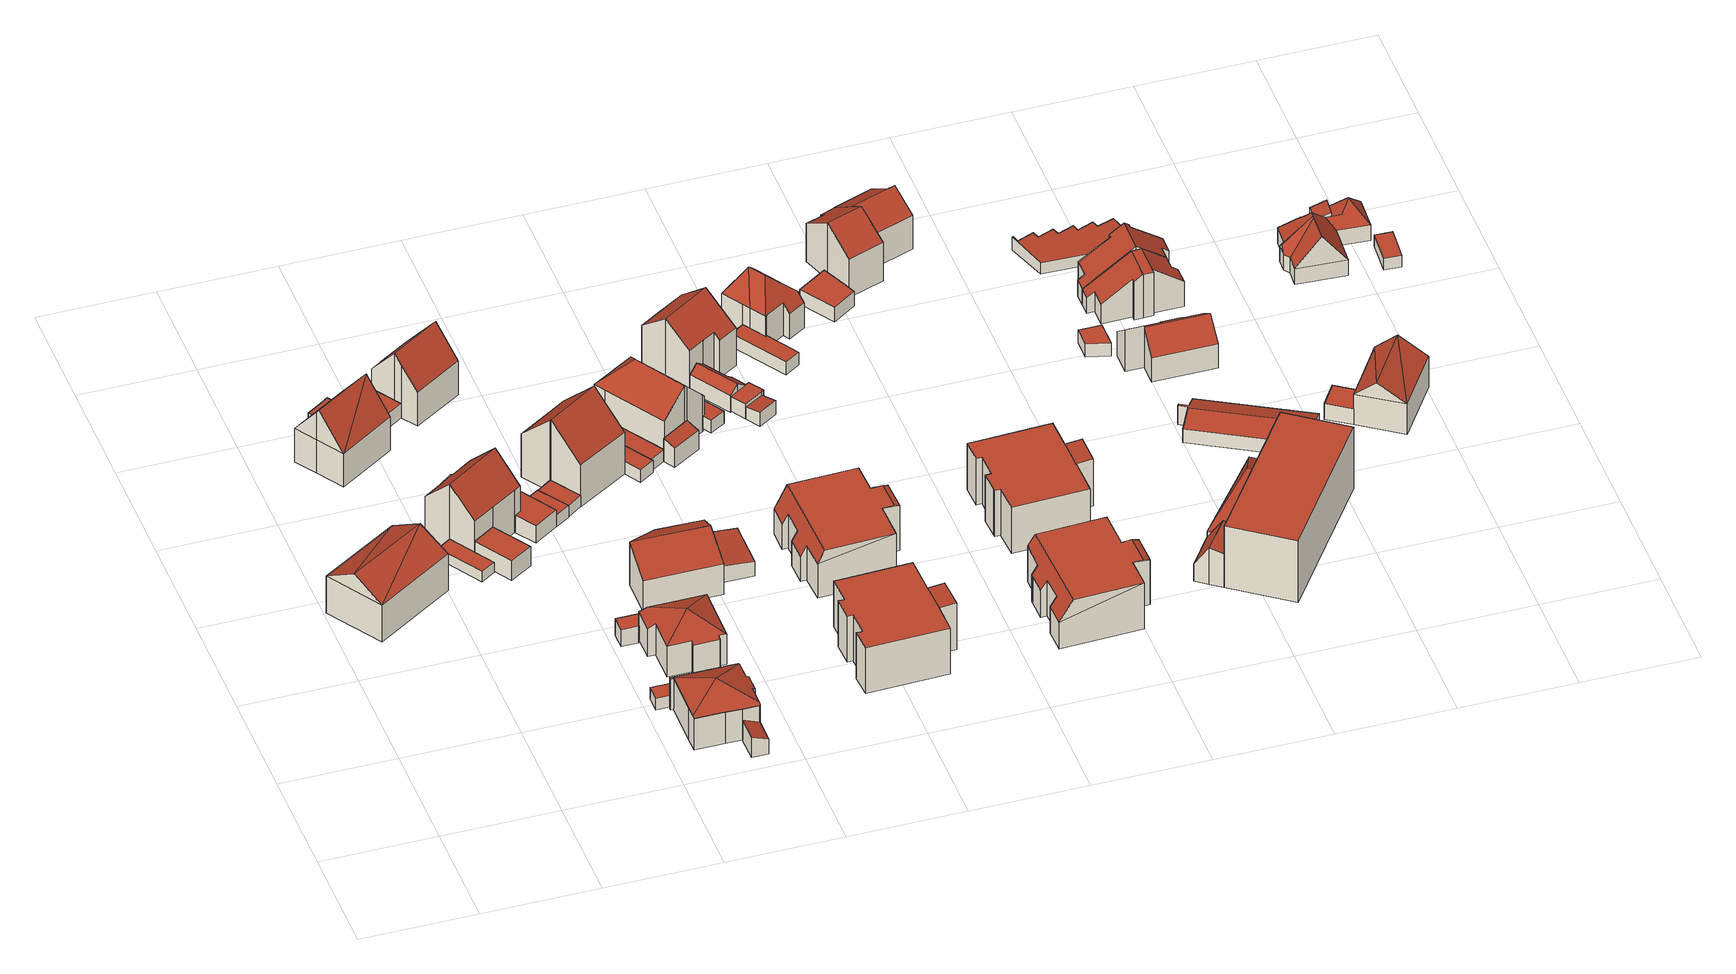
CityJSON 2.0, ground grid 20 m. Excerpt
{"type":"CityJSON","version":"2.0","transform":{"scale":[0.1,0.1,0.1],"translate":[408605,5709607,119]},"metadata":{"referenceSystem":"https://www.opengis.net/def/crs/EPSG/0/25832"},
"CityObjects":{
"building1":{"type":"Building","attributes":{"Gemeindeschluessel":"05978036","Geometrietyp2DReferenz":"3000","function":"31001_1000","roofType":"3100","measuredHeight":10.7},"geometry":[{"type":"MultiSurface","lod":"2","boundaries":[[[0,1,2,3]],[[1,4,5,2]],[[4,6,7,5]],[[6,0,3,7]],[[4,1,8]],[[0,6,9]],[[9,1,0]],[[1,9,8]],[[6,8,9]],[[8,6,4]],[[3,2,5,7]]],"semantics":{"surfaces":[{"type":"WallSurface"},{"type":"RoofSurface"},{"type":"GroundSurface"}],"values":[0,0,0,0,0,0,1,1,1,1,2]}}]},
"building2":{"type":"Building","attributes":{"Gemeindeschluessel":"05978036","Geometrietyp2DReferenz":"3000","function":"31001_2460","roofType":"1000","measuredHeight":2.17},"geometry":[{"type":"MultiSurface","lod":"2","boundaries":[[[10,11,12,13]],[[11,14,15,12]],[[14,16,17,15]],[[16,10,13,17]],[[16,14,11,10]],[[13,12,15,17]]],"semantics":{"surfaces":[{"type":"WallSurface"},{"type":"RoofSurface"},{"type":"GroundSurface"}],"values":[0,0,0,0,1,2]}}]},
"building3":{"type":"Building","attributes":{"Gemeindeschluessel":"05978036","Geometrietyp2DReferenz":"3000","function":"31001_1000"},"children":["building3-1","building3-2"]},
"building3-1":{"type":"BuildingPart","attributes":{"roofType":"1000","measuredHeight":3.91},"parents":["building3"],"geometry":[{"type":"MultiSurface","lod":"2","boundaries":[[[18,19,20,21]],[[19,22,23,20]],[[22,24,25,23]],[[24,26,27,25]],[[28,18,21,29]],[[28,26,24,22,19,18]],[[21,20,23,25,27,29]],[[29,27,26,28]]],"semantics":{"surfaces":[{"type":"WallSurface"},{"type":"RoofSurface"},{"type":"GroundSurface"},{"type":"ClosureSurface"}],"values":[0,0,0,0,0,1,2,3]}}]},
"building3-2":{"type":"BuildingPart","attributes":{"roofType":"3100","measuredHeight":12.76},"parents":["building3"],"geometry":[{"type":"MultiSurface","lod":"2","boundaries":[[[30,31,32,33]],[[31,34,35,32]],[[34,36,37,35]],[[36,38,28,29,37]],[[39,40,41,27,26]],[[40,30,33,41]],[[42,30,43]],[[43,30,40]],[[42,43,39]],[[39,38,36,34,44,42]],[[30,42,44,31]],[[31,44,34]],[[39,43,40]],[[33,32,35,37,29,27,41]],[[26,28,38,39]],[[26,27,29,28]]],"semantics":{"surfaces":[{"type":"WallSurface"},{"type":"RoofSurface"},{"type":"GroundSurface"},{"type":"ClosureSurface"}],"values":[0,0,0,0,0,0,1,1,1,1,0,0,0,2,0,3]}}]},
"building4":{"type":"Building","attributes":{"Gemeindeschluessel":"05978036","Geometrietyp2DReferenz":"3000","function":"31001_2460","roofType":"1000","measuredHeight":3.85},"geometry":[{"type":"MultiSurface","lod":"2","boundaries":[[[45,46,47,48]],[[46,49,50,47]],[[49,51,52,50]],[[51,45,48,52]],[[51,49,46,45]],[[48,47,50,52]]],"semantics":{"surfaces":[{"type":"WallSurface"},{"type":"RoofSurface"},{"type":"GroundSurface"}],"values":[0,0,0,0,1,2]}}]},
"building5":{"type":"Building","attributes":{"Gemeindeschluessel":"05978036","Geometrietyp2DReferenz":"3000","function":"31001_1000","roofType":"3100","measuredHeight":13.54},"geometry":[{"type":"MultiSurface","lod":"2","boundaries":[[[53,54,55,56]],[[54,57,58,55]],[[57,59,60,58]],[[59,61,62,60]],[[61,63,64,62]],[[63,65,66,64]],[[65,67,68,66]],[[67,69,70,68]],[[69,71,72,70]],[[71,73,74,72]],[[73,75,76,74]],[[75,53,56,76]],[[71,69,67,65,63,61,59,57]],[[57,54,53,75,73,71]],[[56,55,58,60,62,64,66,68,70,72,74,76]]],"semantics":{"surfaces":[{"type":"WallSurface"},{"type":"RoofSurface"},{"type":"GroundSurface"}],"values":[0,0,0,0,0,0,0,0,0,0,0,0,1,1,2]}}]},
"building6":{"type":"Building","attributes":{"Gemeindeschluessel":"05978036","Geometrietyp2DReferenz":"3000","function":"31001_2460","roofType":"1000","measuredHeight":2.23},"geometry":[{"type":"MultiSurface","lod":"2","boundaries":[[[77,78,79,80]],[[78,81,82,79]],[[81,83,84,82]],[[83,77,80,84]],[[83,81,78,77]],[[80,79,82,84]]],"semantics":{"surfaces":[{"type":"WallSurface"},{"type":"RoofSurface"},{"type":"GroundSurface"}],"values":[0,0,0,0,1,2]}}]},
"building7":{"type":"Building","attributes":{"Gemeindeschluessel":"05978036","Geometrietyp2DReferenz":"3000","function":"31001_1000","roofType":"5000","measuredHeight":8.86},"geometry":[{"type":"MultiSurface","lod":"2","boundaries":[[[85,86,87,88]],[[86,89,90,87]],[[89,91,92,90]],[[91,93,94,92]],[[93,95,96,94]],[[95,97,98,96]],[[97,99,100,98]],[[99,101,102,100]],[[101,103,104,102]],[[103,105,106,104]],[[105,107,108,106]],[[107,109,110,108]],[[109,111,112,110]],[[111,113,114,112]],[[113,85,88,114]],[[115,99,97,116,117,118,119]],[[120,121,105,103,122,115,119]],[[123,120,119,124,125,126,127,128]],[[97,95,116]],[[129,124,119,118]],[[89,129,118,91]],[[86,125,124,129,89]],[[109,123,128,111]],[[111,128,127,113]],[[113,127,126,85]],[[85,126,125,86]],[[107,121,120,123,109]],[[105,121,107]],[[91,118,117,93]],[[93,117,116,95]],[[99,115,122,101]],[[101,122,103]],[[88,87,90,92,94,96,98,100,102,104,106,108,110,112,114]]],"semantics":{"surfaces":[{"type":"WallSurface"},{"type":"RoofSurface"},{"type":"GroundSurface"}],"values":[0,0,0,0,0,0,0,0,0,0,0,0,0,0,0,1,1,1,1,1,0,0,0,0,0,0,0,0,0,0,0,0,2]}}]},
"building8":{"type":"Building","attributes":{"Gemeindeschluessel":"05978036","Geometrietyp2DReferenz":"3000","function":"31001_2460","roofType":"1000","measuredHeight":2.92},"geometry":[{"type":"MultiSurface","lod":"2","boundaries":[[[130,131,132,133]],[[131,134,135,132]],[[134,136,137,135]],[[136,130,133,137]],[[136,134,131,130]],[[133,132,135,137]]],"semantics":{"surfaces":[{"type":"WallSurface"},{"type":"RoofSurface"},{"type":"GroundSurface"}],"values":[0,0,0,0,1,2]}}]},
"building9":{"type":"Building","attributes":{"Gemeindeschluessel":"05978036","Geometrietyp2DReferenz":"3000","function":"31001_1310","roofType":"2100","measuredHeight":4.07},"geometry":[{"type":"MultiSurface","lod":"2","boundaries":[[[138,139,140,141]],[[139,142,143,140]],[[142,144,112,143]],[[144,138,141,112]],[[144,142,139,138]],[[141,140,143,112]]],"semantics":{"surfaces":[{"type":"WallSurface"},{"type":"RoofSurface"},{"type":"GroundSurface"}],"values":[0,0,0,0,1,2]}}]},
"building10":{"type":"Building","attributes":{"Gemeindeschluessel":"05978036","Geometrietyp2DReferenz":"3000","function":"31001_2460","roofType":"1000","measuredHeight":3.41},"geometry":[{"type":"MultiSurface","lod":"2","boundaries":[[[145,146,147,148]],[[146,149,150,147]],[[149,151,152,150]],[[151,153,154,152]],[[153,155,156,154]],[[155,145,148,156]],[[155,153,151,149,146,145]],[[148,147,150,152,154,156]]],"semantics":{"surfaces":[{"type":"WallSurface"},{"type":"RoofSurface"},{"type":"GroundSurface"}],"values":[0,0,0,0,0,0,1,2]}}]},
"building11":{"type":"Building","attributes":{"Gemeindeschluessel":"05978036","Geometrietyp2DReferenz":"3000","function":"31001_2000","roofType":"1000","measuredHeight":3.51},"geometry":[{"type":"MultiSurface","lod":"2","boundaries":[[[157,158,159,70]],[[158,160,161,159]],[[160,162,163,161]],[[162,164,165,163]],[[164,166,76,165]],[[166,167,74,76]],[[167,157,70,74]],[[167,166,164,162,160,158,157]],[[70,159,161,163,165,76,74]]],"semantics":{"surfaces":[{"type":"WallSurface"},{"type":"RoofSurface"},{"type":"GroundSurface"}],"values":[0,0,0,0,0,0,0,1,2]}}]},
"building12":{"type":"Building","attributes":{"Gemeindeschluessel":"05978036","Geometrietyp2DReferenz":"3000","function":"31001_1000","roofType":"3500","measuredHeight":8.64},"geometry":[{"type":"MultiSurface","lod":"2","boundaries":[[[168,169,170,171]],[[169,172,173,170]],[[172,174,175,173]],[[174,176,177,175]],[[176,178,179,177]],[[178,180,181,179]],[[180,182,183,181]],[[182,184,185,183]],[[184,186,187,185]],[[186,188,189,187]],[[188,190,191,189]],[[190,168,171,191]],[[168,190,192]],[[178,176,174,172,169,168,192]],[[186,184,182,180,178,192]],[[190,188,186,192]],[[171,170,173,175,177,179,181,183,185,187,189,191]]],"semantics":{"surfaces":[{"type":"WallSurface"},{"type":"RoofSurface"},{"type":"GroundSurface"}],"values":[0,0,0,0,0,0,0,0,0,0,0,0,1,1,1,1,2]}}]},
"building13":{"type":"Building","attributes":{"Gemeindeschluessel":"05978036","Geometrietyp2DReferenz":"3000","function":"31001_1000","roofType":"3100","measuredHeight":12.29},"geometry":[{"type":"MultiSurface","lod":"2","boundaries":[[[193,194,195,135]],[[194,196,132,195]],[[196,197,198,132]],[[197,199,200,198]],[[199,201,202,200]],[[201,203,204,202]],[[203,205,206,204]],[[205,207,208,206]],[[207,193,135,208]],[[203,201,199,197,196,194]],[[194,193,207,205,203]],[[135,195,132,198,200,202,204,206,208]]],"semantics":{"surfaces":[{"type":"WallSurface"},{"type":"RoofSurface"},{"type":"GroundSurface"}],"values":[0,0,0,0,0,0,0,0,0,1,1,2]}}]},
"building14":{"type":"Building","attributes":{"Gemeindeschluessel":"05978036","Geometrietyp2DReferenz":"3000","function":"31001_2460","roofType":"1000","measuredHeight":2.38},"geometry":[{"type":"MultiSurface","lod":"2","boundaries":[[[209,210,211,161]],[[210,212,213,211]],[[212,214,163,213]],[[214,209,161,163]],[[214,212,210,209]],[[161,211,213,163]]],"semantics":{"surfaces":[{"type":"WallSurface"},{"type":"RoofSurface"},{"type":"GroundSurface"}],"values":[0,0,0,0,1,2]}}]},
"building15":{"type":"Building","attributes":{"Gemeindeschluessel":"05978036","Geometrietyp2DReferenz":"3000","function":"31001_2460","roofType":"1000","measuredHeight":2.18},"geometry":[{"type":"MultiSurface","lod":"2","boundaries":[[[215,216,217,218]],[[216,219,220,217]],[[219,221,222,220]],[[221,215,218,222]],[[221,219,216,215]],[[218,217,220,222]]],"semantics":{"surfaces":[{"type":"WallSurface"},{"type":"RoofSurface"},{"type":"GroundSurface"}],"values":[0,0,0,0,1,2]}}]},
"building16":{"type":"Building","attributes":{"Gemeindeschluessel":"05978036","Geometrietyp2DReferenz":"3000","function":"31001_1000"},"children":["building16-1","building16-2"]},
"building16-1":{"type":"BuildingPart","attributes":{"roofType":"2100","measuredHeight":8.75},"parents":["building16"],"geometry":[{"type":"MultiSurface","lod":"2","boundaries":[[[223,224,225,226]],[[227,228,229,230]],[[228,231,232,229]],[[231,223,226,232]],[[231,228,227,224,223]],[[226,225,230,229,232]],[[227,230,225,224]]],"semantics":{"surfaces":[{"type":"WallSurface"},{"type":"RoofSurface"},{"type":"GroundSurface"},{"type":"ClosureSurface"}],"values":[0,0,0,0,1,2,3]}}]},
"building16-2":{"type":"BuildingPart","attributes":{"roofType":"2100","measuredHeight":8.76},"parents":["building16"],"geometry":[{"type":"MultiSurface","lod":"2","boundaries":[[[233,234,235,236]],[[234,227,230,235]],[[224,233,236,225]],[[224,227,234,233]],[[236,235,230,225]],[[224,225,230,227]]],"semantics":{"surfaces":[{"type":"WallSurface"},{"type":"RoofSurface"},{"type":"GroundSurface"},{"type":"ClosureSurface"}],"values":[0,0,0,1,2,3]}}]},
"building17":{"type":"Building","attributes":{"Gemeindeschluessel":"05978036","Geometrietyp2DReferenz":"3000","function":"31001_1000","roofType":"3100","measuredHeight":14.44},"geometry":[{"type":"MultiSurface","lod":"2","boundaries":[[[237,238,239,240]],[[238,241,242,239]],[[241,243,244,242]],[[243,245,246,244]],[[245,247,248,246]],[[247,249,250,248]],[[249,251,252,250]],[[251,237,240,252]],[[247,245,243,241,238]],[[238,237,251,249,247]],[[240,239,242,244,246,248,250,252]]],"semantics":{"surfaces":[{"type":"WallSurface"},{"type":"RoofSurface"},{"type":"GroundSurface"}],"values":[0,0,0,0,0,0,0,0,1,1,2]}}]},
"building18":{"type":"Building","attributes":{"Gemeindeschluessel":"05978036","Geometrietyp2DReferenz":"3000","function":"51009_1611","roofType":"2100","measuredHeight":3.27},"geometry":[{"type":"MultiSurface","lod":"2","boundaries":[[[253,254,255,256]],[[254,257,258,255]],[[257,259,260,258]],[[259,261,262,260]],[[261,253,256,262]],[[261,259,257,254,253]],[[256,255,258,260,262]]],"semantics":{"surfaces":[{"type":"WallSurface"},{"type":"RoofSurface"},{"type":"GroundSurface"}],"values":[0,0,0,0,0,1,2]}}]},
"building19":{"type":"Building","attributes":{"Gemeindeschluessel":"05978036","Geometrietyp2DReferenz":"3000","function":"31001_2460","roofType":"1000","measuredHeight":2.44},"geometry":[{"type":"MultiSurface","lod":"2","boundaries":[[[263,264,265,250]],[[264,266,267,265]],[[266,268,269,267]],[[268,270,271,269]],[[270,272,252,271]],[[272,263,250,252]],[[272,270,268,266,264,263]],[[250,265,267,269,271,252]]],"semantics":{"surfaces":[{"type":"WallSurface"},{"type":"RoofSurface"},{"type":"GroundSurface"}],"values":[0,0,0,0,0,0,1,2]}}]},
"building20":{"type":"Building","attributes":{"Gemeindeschluessel":"05978036","Geometrietyp2DReferenz":"3000","function":"31001_2460","roofType":"1000","measuredHeight":2.33},"geometry":[{"type":"MultiSurface","lod":"2","boundaries":[[[273,274,265,267]],[[274,275,276,265]],[[275,277,278,276]],[[277,279,280,278]],[[279,281,282,280]],[[281,273,267,282]],[[281,279,277,275,274,273]],[[267,265,276,278,280,282]]],"semantics":{"surfaces":[{"type":"WallSurface"},{"type":"RoofSurface"},{"type":"GroundSurface"}],"values":[0,0,0,0,0,0,1,2]}}]},
"building21":{"type":"Building","attributes":{"Gemeindeschluessel":"05978036","Geometrietyp2DReferenz":"3000","function":"31001_1000"},"children":["building21-1","building21-2"]},
"building21-1":{"type":"BuildingPart","attributes":{"roofType":"1000","measuredHeight":9.21},"parents":["building21"],"geometry":[{"type":"MultiSurface","lod":"2","boundaries":[[[283,284,285,286]],[[284,287,288,285]],[[287,289,290,288]],[[289,291,292,290]],[[291,293,294,292]],[[293,295,296,294]],[[295,297,298,296]],[[297,299,300,298]],[[299,301,302,300]],[[301,303,304,302]],[[303,305,306,304]],[[303,301,299,297,295,293,291,289,287,284,283,305]],[[286,285,288,290,292,294,296,298,300,302,304,306]],[[283,286,306,305]]],"semantics":{"surfaces":[{"type":"WallSurface"},{"type":"RoofSurface"},{"type":"GroundSurface"},{"type":"ClosureSurface"}],"values":[0,0,0,0,0,0,0,0,0,0,0,1,2,3]}}]},
"building21-2":{"type":"BuildingPart","attributes":{"roofType":"2100","measuredHeight":9.33},"parents":["building21"],"geometry":[{"type":"MultiSurface","lod":"2","boundaries":[[[305,307,308,306]],[[307,309,310,308]],[[309,311,312,310]],[[311,283,286,312]],[[283,311,309,307,305]],[[308,310,312,286,306]],[[306,286,283,305]]],"semantics":{"surfaces":[{"type":"WallSurface"},{"type":"RoofSurface"},{"type":"GroundSurface"},{"type":"ClosureSurface"}],"values":[0,0,0,0,1,2,3]}}]},
"building22":{"type":"Building","attributes":{"Gemeindeschluessel":"05978036","Geometrietyp2DReferenz":"3000","function":"31001_1000"},"children":["building22-1","building22-2"]},
"building22-1":{"type":"BuildingPart","attributes":{"roofType":"2100","measuredHeight":4.59},"parents":["building22"],"geometry":[{"type":"MultiSurface","lod":"2","boundaries":[[[313,314,315,316]],[[314,317,318,315]],[[317,319,282,318]],[[319,320,280,282]],[[319,317,314,313,321,320]],[[280,322,316,315,318,282]],[[316,322,321,313]],[[322,280,320,321]]],"semantics":{"surfaces":[{"type":"WallSurface"},{"type":"RoofSurface"},{"type":"GroundSurface"},{"type":"ClosureSurface"}],"values":[0,0,0,0,1,2,3,3]}}]},
"building22-2":{"type":"BuildingPart","attributes":{"roofType":"5000","measuredHeight":11.89},"parents":["building22"],"geometry":[{"type":"MultiSurface","lod":"2","boundaries":[[[323,324,325,326]],[[324,327,313,316,325]],[[328,329,278,280,320]],[[329,330,331,278]],[[330,332,333,331]],[[332,334,335,333]],[[334,336,337,335]],[[336,323,326,337]],[[332,330,338]],[[330,329,328,339,338]],[[339,327,324,323,336,334,332,338]],[[326,325,316,322,280,278,331,333,335,337]],[[321,313,327,339]],[[322,316,313,321]],[[328,320,321,339]],[[322,321,320,280]]],"semantics":{"surfaces":[{"type":"WallSurface"},{"type":"RoofSurface"},{"type":"GroundSurface"},{"type":"ClosureSurface"}],"values":[0,0,0,0,0,0,0,0,1,1,1,2,0,3,0,3]}}]},
"building23":{"type":"Building","attributes":{"Gemeindeschluessel":"05978036","Geometrietyp2DReferenz":"3000","function":"31001_1000","roofType":"5000","measuredHeight":9.23},"geometry":[{"type":"MultiSurface","lod":"2","boundaries":[[[340,341,342,343]],[[341,344,345,342]],[[344,346,347,345]],[[346,348,349,347]],[[348,350,351,349]],[[350,352,353,351]],[[352,354,355,353]],[[354,356,357,355]],[[356,358,359,357]],[[358,360,361,359]],[[360,362,363,361]],[[362,364,365,363]],[[364,366,367,365]],[[366,340,343,367]],[[368,362,360,369]],[[341,340,370,371,354,352,350,348,346,344]],[[358,356,371,370,366,364,368,369]],[[360,358,369]],[[364,362,368]],[[340,366,370]],[[356,354,371]],[[343,342,345,347,349,351,353,355,357,359,361,363,365,367]]],"semantics":{"surfaces":[{"type":"WallSurface"},{"type":"RoofSurface"},{"type":"GroundSurface"}],"values":[0,0,0,0,0,0,0,0,0,0,0,0,0,0,1,1,1,0,0,0,0,2]}}]},
"building24":{"type":"Building","attributes":{"Gemeindeschluessel":"05978036","Geometrietyp2DReferenz":"3000","function":"31001_2460","roofType":"1000","measuredHeight":2.55},"geometry":[{"type":"MultiSurface","lod":"2","boundaries":[[[372,373,374,375]],[[373,376,377,374]],[[376,378,379,377]],[[378,380,381,379]],[[380,382,383,381]],[[382,372,375,383]],[[382,380,378,376,373,372]],[[375,374,377,379,381,383]]],"semantics":{"surfaces":[{"type":"WallSurface"},{"type":"RoofSurface"},{"type":"GroundSurface"}],"values":[0,0,0,0,0,0,1,2]}}]},
"building25":{"type":"Building","attributes":{"Gemeindeschluessel":"05978036","Geometrietyp2DReferenz":"3000","function":"31001_1000","roofType":"3100","measuredHeight":4.7},"geometry":[{"type":"MultiSurface","lod":"2","boundaries":[[[384,385,386,387]],[[385,388,389,386]],[[388,390,391,389]],[[390,392,393,391]],[[392,394,395,393]],[[394,396,397,395]],[[396,398,399,397]],[[398,384,387,399]],[[394,392,390,388,385,384]],[[384,398,396,394]],[[387,386,389,391,393,395,397,399]]],"semantics":{"surfaces":[{"type":"WallSurface"},{"type":"RoofSurface"},{"type":"GroundSurface"}],"values":[0,0,0,0,0,0,0,0,1,1,2]}}]},
"building26":{"type":"Building","attributes":{"Gemeindeschluessel":"05978036","Geometrietyp2DReferenz":"3000","function":"31001_1000","roofType":"3100","measuredHeight":12.6},"geometry":[{"type":"MultiSurface","lod":"2","boundaries":[[[400,401,402,403]],[[401,404,405,402]],[[404,406,407,405]],[[406,408,409,407]],[[408,410,411,409]],[[410,412,413,411]],[[412,414,415,413]],[[414,416,417,415]],[[416,418,419,417]],[[418,420,421,419]],[[420,400,403,421]],[[416,414,412,410,408,406,404]],[[404,401,400,420,418,416]],[[403,402,405,407,409,411,413,415,417,419,421]]],"semantics":{"surfaces":[{"type":"WallSurface"},{"type":"RoofSurface"},{"type":"GroundSurface"}],"values":[0,0,0,0,0,0,0,0,0,0,0,1,1,2]}}]},
"building27":{"type":"Building","attributes":{"Gemeindeschluessel":"05978036","Geometrietyp2DReferenz":"3000","function":"31001_1310","roofType":"9999","measuredHeight":3},"geometry":[{"type":"MultiSurface","lod":"2","boundaries":[[[422,423,424,425,426]],[[426,425,427,428]],[[425,424,429,427]],[[424,423,430,429]],[[423,422,431,430]],[[422,426,428,431]],[[428,427,429,430,431]]],"semantics":{"surfaces":[{"type":"RoofSurface"},{"type":"WallSurface"},{"type":"GroundSurface"}],"values":[0,1,1,1,1,1,2]}}]},
"building28":{"type":"Building","attributes":{"Gemeindeschluessel":"05978036","Geometrietyp2DReferenz":"3000","function":"31001_1310","roofType":"2100","measuredHeight":2.75},"geometry":[{"type":"MultiSurface","lod":"2","boundaries":[[[432,433,431,434]],[[433,435,430,431]],[[435,436,437,430]],[[436,432,434,437]],[[436,435,433,432]],[[434,431,430,437]]],"semantics":{"surfaces":[{"type":"WallSurface"},{"type":"RoofSurface"},{"type":"GroundSurface"}],"values":[0,0,0,0,1,2]}}]},
"building29":{"type":"Building","attributes":{"Gemeindeschluessel":"05978036","Geometrietyp2DReferenz":"3000","function":"31001_2460","roofType":"1000","measuredHeight":2.59},"geometry":[{"type":"MultiSurface","lod":"2","boundaries":[[[438,439,440,441]],[[439,442,443,440]],[[442,444,445,443]],[[444,446,447,445]],[[446,448,449,447]],[[448,438,441,449]],[[448,446,444,442,439,438]],[[441,440,443,445,447,449]]],"semantics":{"surfaces":[{"type":"WallSurface"},{"type":"RoofSurface"},{"type":"GroundSurface"}],"values":[0,0,0,0,0,0,1,2]}}]},
"building30":{"type":"Building","attributes":{"Gemeindeschluessel":"05978036","Geometrietyp2DReferenz":"3000","function":"31001_1000","roofType":"3200","measuredHeight":10.61},"geometry":[{"type":"MultiSurface","lod":"2","boundaries":[[[450,451,452,453]],[[451,454,455,452]],[[454,456,457,455]],[[456,458,459,457]],[[458,460,461,459]],[[460,462,463,461]],[[462,464,445,463]],[[464,465,443,445]],[[465,466,467,443]],[[466,468,440,467]],[[468,469,470,440]],[[469,450,453,470]],[[465,464,462,460,458,456,471]],[[450,469,472]],[[456,454,451,471]],[[451,450,472,471]],[[466,465,471,472]],[[469,468,466,472]],[[453,452,455,457,459,461,463,445,443,467,440,470]]],"semantics":{"surfaces":[{"type":"WallSurface"},{"type":"RoofSurface"},{"type":"GroundSurface"}],"values":[0,0,0,0,0,0,0,0,0,0,0,0,1,1,1,1,1,1,2]}}]},
"building31":{"type":"Building","attributes":{"Gemeindeschluessel":"05978036","Geometrietyp2DReferenz":"3000","function":"31001_1000","roofType":"5000","measuredHeight":9.22},"geometry":[{"type":"MultiSurface","lod":"2","boundaries":[[[473,474,475,476]],[[474,477,478,475]],[[477,479,480,478]],[[479,481,482,480]],[[481,483,484,482]],[[483,485,486,484]],[[485,487,488,486]],[[487,489,490,488]],[[489,491,492,490]],[[491,493,494,492]],[[493,495,496,494]],[[495,497,498,496]],[[497,499,500,498]],[[499,501,502,500]],[[501,473,476,502]],[[497,495,493,503,504,479,477,474,473,501,499]],[[505,487,485,506]],[[483,481,504,503,491,489,505,506]],[[481,479,504]],[[485,483,506]],[[489,487,505]],[[493,491,503]],[[476,475,478,480,482,484,486,488,490,492,494,496,498,500,502]]],"semantics":{"surfaces":[{"type":"WallSurface"},{"type":"RoofSurface"},{"type":"GroundSurface"}],"values":[0,0,0,0,0,0,0,0,0,0,0,0,0,0,0,1,1,1,0,0,0,0,2]}}]},
"building32":{"type":"Building","attributes":{"Gemeindeschluessel":"05978036","Geometrietyp2DReferenz":"3000","function":"31001_1000"},"children":["building32-1","building32-2"]},
"building32-1":{"type":"BuildingPart","attributes":{"roofType":"1000","measuredHeight":9.32},"parents":["building32"],"geometry":[{"type":"MultiSurface","lod":"2","boundaries":[[[507,508,509,510]],[[507,511,512,508]],[[511,513,514,512]],[[513,515,516,514]],[[515,517,518,516]],[[517,519,520,518]],[[519,521,522,520]],[[521,523,524,522]],[[523,525,526,524]],[[525,527,528,526]],[[527,529,530,528]],[[529,531,532,530]],[[531,533,534,532]],[[531,529,527,525,523,521,519,517,515,513,511,507,510,533]],[[509,508,512,514,516,518,520,522,524,526,528,530,532,534]],[[510,509,534,533]]],"semantics":{"surfaces":[{"type":"WallSurface"},{"type":"RoofSurface"},{"type":"GroundSurface"},{"type":"ClosureSurface"}],"values":[0,0,0,0,0,0,0,0,0,0,0,0,0,1,2,3]}}]},
"building32-2":{"type":"BuildingPart","attributes":{"roofType":"2100","measuredHeight":9.52},"parents":["building32"],"geometry":[{"type":"MultiSurface","lod":"2","boundaries":[[[533,535,536,534]],[[535,537,538,536]],[[537,507,508,538]],[[507,510,509,508]],[[510,507,537,535,533]],[[534,536,538,508,509]],[[534,509,510,533]]],"semantics":{"surfaces":[{"type":"WallSurface"},{"type":"RoofSurface"},{"type":"GroundSurface"},{"type":"ClosureSurface"}],"values":[0,0,0,0,1,2,3]}}]},
"building33":{"type":"Building","attributes":{"Gemeindeschluessel":"05978036","Geometrietyp2DReferenz":"3000","function":"31001_2460","roofType":"1000","measuredHeight":2.88},"geometry":[{"type":"MultiSurface","lod":"2","boundaries":[[[539,540,541,542]],[[540,543,544,541]],[[543,545,546,544]],[[545,547,548,546]],[[547,539,542,548]],[[547,545,543,540,539]],[[542,541,544,546,548]]],"semantics":{"surfaces":[{"type":"WallSurface"},{"type":"RoofSurface"},{"type":"GroundSurface"}],"values":[0,0,0,0,0,1,2]}}]},
"building34":{"type":"Building","attributes":{"Gemeindeschluessel":"05978036","Geometrietyp2DReferenz":"3000","function":"31001_1000"},"children":["building34-1","building34-2"]},
"building34-1":{"type":"BuildingPart","attributes":{"roofType":"3100","measuredHeight":11.41},"parents":["building34"],"geometry":[{"type":"MultiSurface","lod":"2","boundaries":[[[549,550,551,552]],[[553,554,555,556,557]],[[554,558,559,555]],[[558,560,561,559]],[[560,562,563,561]],[[562,564,565,563]],[[564,549,552,565]],[[560,558,554,553,566]],[[566,567,568,569,550,549,564,562,560]],[[552,551,570,571,556,555,559,561,563,565]],[[572,567,566]],[[571,570,568,567,572]],[[570,551,550,569,568]],[[553,557,572,566]],[[571,572,557,556]]],"semantics":{"surfaces":[{"type":"WallSurface"},{"type":"RoofSurface"},{"type":"GroundSurface"},{"type":"ClosureSurface"}],"values":[0,0,0,0,0,0,0,1,1,2,0,3,3,0,3]}}]},
"building34-2":{"type":"BuildingPart","attributes":{"roofType":"3100","measuredHeight":9.91},"parents":["building34"],"geometry":[{"type":"MultiSurface","lod":"2","boundaries":[[[573,574,575,576]],[[574,577,578,575]],[[577,579,580,578]],[[579,557,556,580]],[[550,581,582,551]],[[581,573,576,582]],[[568,567,572,557,579,577]],[[577,574,573,581,550,569,568]],[[576,575,578,580,556,571,570,551,582]],[[570,571,572,567,568]],[[571,556,557,572]],[[570,568,569,550,551]]],"semantics":{"surfaces":[{"type":"WallSurface"},{"type":"RoofSurface"},{"type":"GroundSurface"},{"type":"ClosureSurface"}],"values":[0,0,0,0,0,0,1,1,2,3,3,3]}}]},
"building35":{"type":"Building","attributes":{"Gemeindeschluessel":"05978036","Geometrietyp2DReferenz":"3000","function":"51009_1610","roofType":"5000","measuredHeight":7.87},"geometry":[{"type":"MultiSurface","lod":"2","boundaries":[[[583,584,585,586]],[[584,587,588,585]],[[587,589,590,588]],[[589,583,586,590]],[[587,584,591]],[[583,589,592]],[[584,583,592,591]],[[589,587,591,592]],[[586,585,588,590]]],"semantics":{"surfaces":[{"type":"WallSurface"},{"type":"RoofSurface"},{"type":"GroundSurface"}],"values":[0,0,0,0,1,0,1,1,2]}}]},
"building36":{"type":"Building","attributes":{"Gemeindeschluessel":"05978036","Geometrietyp2DReferenz":"3000","function":"31001_1100"},"children":["building36-1","building36-2"]},
"building36-1":{"type":"BuildingPart","attributes":{"roofType":"3100","measuredHeight":7.23},"parents":["building36"],"geometry":[{"type":"MultiSurface","lod":"2","boundaries":[[[593,594,595,596]],[[594,597,598,595]],[[597,599,600,598]],[[599,601,602,600]],[[601,603,604,602]],[[601,599,597,594]],[[594,593,603,601]],[[596,595,598,600,602,604]],[[596,604,603,593]]],"semantics":{"surfaces":[{"type":"WallSurface"},{"type":"RoofSurface"},{"type":"GroundSurface"},{"type":"ClosureSurface"}],"values":[0,0,0,0,0,1,1,2,3]}}]},
"building36-2":{"type":"BuildingPart","attributes":{"roofType":"1000","measuredHeight":12.37},"parents":["building36"],"geometry":[{"type":"MultiSurface","lod":"2","boundaries":[[[605,606,593,596,607]],[[608,604,603]],[[608,609,610,604]],[[609,611,612,610]],[[611,605,607,612]],[[611,609,608,606,605]],[[607,596,604,610,612]],[[603,593,606,608]],[[603,604,596,593]]],"semantics":{"surfaces":[{"type":"WallSurface"},{"type":"RoofSurface"},{"type":"GroundSurface"},{"type":"ClosureSurface"}],"values":[0,0,0,0,0,1,2,0,3]}}]},
"building37":{"type":"Building","attributes":{"Gemeindeschluessel":"05978036","Geometrietyp2DReferenz":"3000","function":"31001_9998","roofType":"1000","measuredHeight":2.68},"geometry":[{"type":"MultiSurface","lod":"2","boundaries":[[[613,614,615,616]],[[614,617,618,615]],[[617,619,620,618]],[[619,613,616,620]],[[619,617,614,613]],[[616,615,618,620]]],"semantics":{"surfaces":[{"type":"WallSurface"},{"type":"RoofSurface"},{"type":"GroundSurface"}],"values":[0,0,0,0,1,2]}}]},
"building38":{"type":"Building","attributes":{"Gemeindeschluessel":"05978036","Geometrietyp2DReferenz":"3000","function":"31001_2460","roofType":"3100","measuredHeight":3.85},"geometry":[{"type":"MultiSurface","lod":"2","boundaries":[[[621,622,623,624]],[[622,625,626,623]],[[625,627,628,626]],[[627,629,630,628]],[[629,631,632,630]],[[631,633,634,632]],[[633,635,636,634]],[[635,637,638,636]],[[637,639,640,638]],[[639,641,642,640]],[[641,621,624,642]],[[637,635,633,631]],[[631,629,627,625,622,621,641,639,637]],[[624,623,626,628,630,632,634,636,638,640,642]]],"semantics":{"surfaces":[{"type":"WallSurface"},{"type":"RoofSurface"},{"type":"GroundSurface"}],"values":[0,0,0,0,0,0,0,0,0,0,0,1,1,2]}}]},
"building39":{"type":"Building","attributes":{"Gemeindeschluessel":"05978036","Geometrietyp2DReferenz":"3000","function":"31001_1000"},"children":["building39-1","building39-2"]},
"building39-1":{"type":"BuildingPart","attributes":{"roofType":"2100","measuredHeight":8.23},"parents":["building39"],"geometry":[{"type":"MultiSurface","lod":"2","boundaries":[[[643,644,645,646]],[[644,647,648,645]],[[649,643,646,650,651]],[[649,647,644,643]],[[646,645,648,652,650]],[[651,653,647,649]],[[651,650,652,653]],[[652,648,647,653]]],"semantics":{"surfaces":[{"type":"WallSurface"},{"type":"RoofSurface"},{"type":"GroundSurface"},{"type":"ClosureSurface"}],"values":[0,0,0,1,2,0,3,3]}}]},
"building39-2":{"type":"BuildingPart","attributes":{"roofType":"3100","measuredHeight":7.99},"parents":["building39"],"geometry":[{"type":"MultiSurface","lod":"2","boundaries":[[[651,653,652,650]],[[647,654,655,648]],[[654,656,657,655]],[[656,658,659,657]],[[658,660,661,659]],[[660,662,663,661]],[[662,664,665,663]],[[664,666,667,665]],[[666,668,669,667]],[[668,651,650,669]],[[664,662,660,658,656,654,647,653]],[[653,651,668,666,664]],[[650,652,648,655,657,659,661,663,665,667,669]],[[652,653,647,648]]],"semantics":{"surfaces":[{"type":"WallSurface"},{"type":"RoofSurface"},{"type":"GroundSurface"},{"type":"ClosureSurface"}],"values":[0,0,0,0,0,0,0,0,0,0,1,1,2,3]}}]},
"building40":{"type":"Building","attributes":{"Gemeindeschluessel":"05978036","Geometrietyp2DReferenz":"3000","function":"31001_1000","roofType":"9999","measuredHeight":8.73},"geometry":[{"type":"MultiSurface","lod":"2","boundaries":[[[670,671,672,673]],[[671,674,675,672]],[[674,676,677,675]],[[676,678,679,677]],[[678,680,681,679]],[[680,682,683,681]],[[682,684,685,683]],[[684,686,687,685]],[[686,688,689,687]],[[688,690,691,689]],[[690,692,693,691]],[[692,694,695,693]],[[694,696,697,695]],[[696,698,699,697]],[[698,700,701,699]],[[700,670,673,701]],[[696,694,692,690,688,686]],[[684,682,680,678,676,674,671,670]],[[686,684,670,700,698,696]],[[673,672,675,677,679,681,683,685,687,689,691,693,695,697,699,701]]],"semantics":{"surfaces":[{"type":"WallSurface"},{"type":"RoofSurface"},{"type":"GroundSurface"}],"values":[0,0,0,0,0,0,0,0,0,0,0,0,0,0,0,0,1,1,1,2]}}]},
"building41":{"type":"Building","attributes":{"Gemeindeschluessel":"05978036","Geometrietyp2DReferenz":"3000","function":"31001_2460","roofType":"2100","measuredHeight":2.53},"geometry":[{"type":"MultiSurface","lod":"2","boundaries":[[[702,703,704,705]],[[703,706,707,704]],[[706,708,709,707]],[[708,710,711,709]],[[710,712,713,711]],[[712,714,715,713]],[[714,716,717,715]],[[716,718,719,717]],[[718,720,721,719]],[[720,722,723,721]],[[722,724,725,723]],[[724,726,727,725]],[[726,728,729,727]],[[728,702,705,729]],[[728,726,724,722,720,718,716,714,712,710,708,706,703,702]],[[705,704,707,709,711,713,715,717,719,721,723,725,727,729]]],"semantics":{"surfaces":[{"type":"WallSurface"},{"type":"RoofSurface"},{"type":"GroundSurface"}],"values":[0,0,0,0,0,0,0,0,0,0,0,0,0,0,1,2]}}]},
"building42":{"type":"Building","attributes":{"Gemeindeschluessel":"05978036","Geometrietyp2DReferenz":"3000","function":"31001_1000","roofType":"3100","measuredHeight":9.43},"geometry":[{"type":"MultiSurface","lod":"2","boundaries":[[[730,731,732,733]],[[731,734,735,732]],[[734,736,737,735]],[[736,738,739,737]],[[738,740,741,739]],[[740,742,743,741]],[[742,744,745,743]],[[744,746,747,745]],[[746,748,749,747]],[[748,750,751,749]],[[750,752,753,751]],[[752,682,754,753]],[[682,755,756,754]],[[755,730,733,756]],[[752,750,748,746,744,742,740,738]],[[738,736,734,731,730,755,682,752]],[[733,732,735,737,739,741,743,745,747,749,751,753,754,756]]],"semantics":{"surfaces":[{"type":"WallSurface"},{"type":"RoofSurface"},{"type":"GroundSurface"}],"values":[0,0,0,0,0,0,0,0,0,0,0,0,0,0,1,1,2]}}]},
"building43":{"type":"Building","attributes":{"Gemeindeschluessel":"05978036","Geometrietyp2DReferenz":"3000","function":"31001_2460","roofType":"1000","measuredHeight":3.24},"geometry":[{"type":"MultiSurface","lod":"2","boundaries":[[[757,758,630,634]],[[758,759,760,630]],[[759,761,762,760]],[[761,757,634,762]],[[761,759,758,757]],[[634,630,760,762]]],"semantics":{"surfaces":[{"type":"WallSurface"},{"type":"RoofSurface"},{"type":"GroundSurface"}],"values":[0,0,0,0,1,2]}}]},
"building44":{"type":"Building","attributes":{"Gemeindeschluessel":"05978036","Geometrietyp2DReferenz":"3000","function":"31001_1000"},"children":["building44-1","building44-2"]},
"building44-1":{"type":"BuildingPart","attributes":{"roofType":"1000","measuredHeight":3.21},"parents":["building44"],"geometry":[{"type":"MultiSurface","lod":"2","boundaries":[[[763,764,765,766]],[[767,768,769,770]],[[768,763,766,769]],[[768,767,764,763]],[[766,765,770,769]],[[770,765,764,767]]],"semantics":{"surfaces":[{"type":"WallSurface"},{"type":"RoofSurface"},{"type":"GroundSurface"},{"type":"ClosureSurface"}],"values":[0,0,0,1,2,3]}}]},
"building44-2":{"type":"BuildingPart","attributes":{"roofType":"3100","measuredHeight":9.16},"parents":["building44"],"geometry":[{"type":"MultiSurface","lod":"2","boundaries":[[[771,772,767,770,773]],[[774,775,776,765,764]],[[775,777,778,776]],[[777,771,773,778]],[[771,777,779]],[[779,780,771]],[[779,775,780]],[[780,775,774,772]],[[779,777,775]],[[771,780,772]],[[773,770,765,776,778]],[[764,767,772,774]],[[764,765,770,767]]],"semantics":{"surfaces":[{"type":"WallSurface"},{"type":"RoofSurface"},{"type":"GroundSurface"},{"type":"ClosureSurface"}],"values":[0,0,0,0,1,1,1,1,0,0,2,0,3]}}]},
"building45":{"type":"Building","attributes":{"Gemeindeschluessel":"05978036","Geometrietyp2DReferenz":"3000","function":"31001_1000","roofType":"5000","measuredHeight":8.9},"geometry":[{"type":"MultiSurface","lod":"2","boundaries":[[[781,782,783,784]],[[782,785,786,783]],[[785,787,788,786]],[[787,789,790,788]],[[789,791,792,790]],[[791,793,794,792]],[[793,795,796,794]],[[795,797,798,796]],[[797,799,800,798]],[[799,801,802,800]],[[801,803,804,802]],[[803,805,806,804]],[[805,807,808,806]],[[807,781,784,808]],[[809,810,811,812,807,805]],[[813,814,809,805,803]],[[813,803,801]],[[815,814,813,801,799]],[[816,815,799,797]],[[816,797,795]],[[817,810,809,814,815,816,795,793]],[[818,819,817,793,791]],[[820,818,791,789]],[[820,789,787]],[[819,818,820,787,785]],[[811,810,817,819,785,782]],[[812,811,782,781]],[[812,781,807]],[[784,783,786,788,790,792,794,796,798,800,802,804,806,808]]],"semantics":{"surfaces":[{"type":"WallSurface"},{"type":"RoofSurface"},{"type":"GroundSurface"}],"values":[0,0,0,0,0,0,0,0,0,0,0,0,0,0,1,1,0,1,1,0,1,1,1,1,1,1,1,1,2]}}]},
"building46":{"type":"Building","attributes":{"Gemeindeschluessel":"05978036","Geometrietyp2DReferenz":"3000","function":"31001_9998","roofType":"2100","measuredHeight":4.53},"geometry":[{"type":"MultiSurface","lod":"2","boundaries":[[[821,822,784,783]],[[822,823,824,784]],[[823,825,788,824]],[[825,826,786,788]],[[826,821,783,786]],[[826,825,823,822,821]],[[783,784,824,788,786]]],"semantics":{"surfaces":[{"type":"WallSurface"},{"type":"RoofSurface"},{"type":"GroundSurface"}],"values":[0,0,0,0,0,1,2]}}]},
"building47":{"type":"Building","attributes":{"Gemeindeschluessel":"05978036","Geometrietyp2DReferenz":"3000","function":"31001_2460","roofType":"1000","measuredHeight":2.27},"geometry":[{"type":"MultiSurface","lod":"2","boundaries":[[[827,828,829,830]],[[828,831,832,829]],[[831,833,834,832]],[[833,827,830,834]],[[833,831,828,827]],[[830,829,832,834]]],"semantics":{"surfaces":[{"type":"WallSurface"},{"type":"RoofSurface"},{"type":"GroundSurface"}],"values":[0,0,0,0,1,2]}}]}
},
"vertices":[
[199,558,87],[62,471,87],[62,471,13],[199,558,13],[2,566,87],[2,566,13],[138,651,87],[138,651,13],[32,519,120],[168,604,120],
[280,575,36],[255,559,36],[255,559,15],[280,575,15],[207,635,36],[207,635,15],[232,651,36],[232,651,15],
[115,999,47],[151,1022,47],[151,1022,7],[115,999,7],[150,1023,47],[150,1023,7],[155,1026,47],[155,1026,7],[171,1001,47],[171,1001,7],[130,975,47],[130,975,7],
[126,856,74],[97,902,74],[97,902,7],[126,856,7],[73,939,74],[73,939,7],[77,941,74],[77,941,7],[130,975,74],[171,1001,74],[223,919,74],[223,919,7],[100,898,135],[197,960,135],[97,902,129],
[259,610,56],[297,635,56],[297,635,17],[259,610,17],[338,571,56],[338,571,17],[299,546,56],[299,546,17],
[297,635,95],[259,610,96],[259,610,10],[297,635,10],[232,651,146],[232,651,10],[205,692,96],[205,692,10],[242,716,96],[242,716,10],[239,720,90],[239,720,10],[262,736,91],[262,736,10],[265,732,95],[265,732,10],[300,755,95],[300,755,10],[327,713,146],[327,713,10],[354,671,95],[354,671,10],[343,664,95],[343,664,10],
[409,194,49],[464,194,49],[464,194,26],[409,194,26],[464,165,49],[464,165,26],[409,165,49],[409,165,26],
[486,55,87],[435,55,87],[435,55,25],[486,55,25],[435,81,87],[435,81,25],[436,158,87],[436,158,25],[436,159,87],[436,159,25],[431,159,87],[431,159,25],[431,163,87],[431,163,25],[543,162,87],[543,162,25],[543,126,87],[543,126,25],[548,125,88],[548,125,25],[548,94,88],[548,94,25],[543,94,87],[543,94,25],[543,54,87],[543,54,25],[542,54,87],[542,54,25],[514,54,87],[514,54,25],[543,158,90],[435,159,89],[436,159,89],[436,158,90],[489,109,114],[543,59,90],[543,94,90],[543,126,90],[543,54,88],[435,59,90],[435,55,88],[486,55,88],[514,54,88],[542,54,88],[435,81,90],
[197,1013,39],[231,1035,39],[231,1035,10],[197,1013,10],[263,985,39],[263,985,10],[229,963,39],[229,963,10],
[542,9,55],[514,9,66],[514,9,25],[542,9,25],[514,55,66],[514,55,25],[542,54,55],
[409,337,53],[409,366,53],[409,366,19],[409,337,19],[499,366,53],[499,366,19],[499,337,53],[499,337,19],[452,337,53],[452,337,19],[438,337,53],[438,337,19],
[300,755,45],[332,775,45],[332,775,10],[375,708,45],[375,708,10],[408,656,45],[408,656,10],[366,629,45],[366,629,10],[343,664,45],[354,671,45],
[548,236,88],[535,236,88],[535,236,26],[548,236,26],[535,229,85],[535,229,26],[491,229,85],[491,229,26],[491,236,88],[491,236,26],[451,236,88],[451,236,26],[451,293,88],[451,293,26],[438,293,82],[438,293,26],[438,337,82],[438,337,26],[452,337,88],[452,337,26],[499,337,88],[499,337,26],[549,337,88],[549,337,26],[500,286,112],
[263,985,117],[256,996,133],[256,996,10],[231,1035,78],[262,1054,78],[262,1054,10],[255,1066,61],[255,1066,10],[309,1100,61],[309,1100,10],[341,1050,133],[341,1050,10],[365,1011,78],[365,1011,10],[281,958,78],[281,958,10],
[375,708,34],[400,724,34],[400,724,10],[434,673,34],[434,673,10],[408,656,34],
[400,724,33],[427,742,33],[427,742,11],[400,724,11],[460,691,33],[460,691,11],[434,673,33],[434,673,11],
[466,400,87],[466,468,113],[466,468,26],[466,400,26],[598,466,113],[598,429,98],[598,429,26],[598,466,26],[598,400,87],[598,400,26],
[519,502,97],[599,501,97],[599,501,26],[519,502,26],
[460,691,95],[428,740,155],[428,740,10],[460,691,10],[427,742,153],[427,742,10],[395,790,96],[395,790,10],[484,849,94],[484,849,10],[517,798,155],[517,798,10],[521,792,148],[521,792,10],[550,746,94],[550,746,10],
[599,516,58],[658,515,54],[658,515,25],[599,516,25],[658,429,54],[658,429,25],[598,429,58],[598,429,25],[599,501,58],[599,501,25],
[521,792,35],[547,808,35],[547,808,10],[590,739,35],[590,739,10],[593,735,35],[593,735,10],[567,719,35],[567,719,10],[550,746,35],
[590,739,33],[547,808,33],[528,840,33],[528,840,10],[555,857,33],[555,857,10],[618,757,33],[618,757,10],[617,756,33],[617,756,10],
[871,160,116],[872,107,116],[872,107,24],[871,160,24],[732,103,116],[732,103,24],[730,143,116],[730,143,24],[740,143,116],[740,143,24],[739,185,116],[739,185,24],[729,185,116],[729,185,24],[728,226,116],[728,226,24],[738,226,116],[738,226,24],[736,274,116],[736,274,24],[867,278,116],[867,278,24],[869,212,116],[869,212,24],
[898,213,118],[898,213,24],[898,208,118],[898,208,24],[900,161,118],[900,161,24],
[666,787,56],[678,767,48],[678,767,10],[666,787,10],[629,737,48],[629,737,10],[617,756,56],[618,757,56],[661,784,56],[661,784,10],
[701,809,79],[698,807,83],[698,807,10],[701,809,10],[666,787,123],[618,757,90],[555,857,90],[543,876,90],[543,876,10],[618,923,90],[618,923,10],[669,841,90],[669,841,10],[678,846,79],[678,846,10],[608,869,129],[661,784,129],
[734,348,93],[732,395,93],[732,395,24],[734,348,24],[722,395,73],[722,395,24],[721,436,74],[721,436,24],[731,436,92],[731,436,24],[729,478,92],[729,478,24],[719,478,73],[719,478,24],[719,518,74],[719,518,24],[859,523,117],[859,523,24],[861,470,117],[861,470,24],[890,471,115],[890,471,24],[892,418,115],[892,418,24],[863,417,117],[863,417,24],[864,352,117],[864,352,24],[884,418,117],[882,470,117],[746,348,117],[741,519,117],
[678,846,41],[701,860,41],[701,860,16],[678,846,16],[733,808,41],[733,808,16],[707,792,41],[707,792,16],[698,807,41],[698,807,16],[701,809,41],[701,809,16],
[722,910,61],[736,919,48],[736,919,14],[722,910,14],[761,880,48],[761,880,14],[770,885,40],[770,885,14],[789,855,40],[789,855,14],[766,841,61],[766,841,14],[752,832,48],[752,832,14],[708,901,48],[708,901,14],
[698,1011,95],[739,1036,95],[739,1036,9],[698,1011,9],[765,995,135],[765,995,9],[798,944,85],[798,944,9],[764,923,85],[764,923,9],[758,933,95],[758,933,9],[736,919,95],[736,919,9],[708,901,96],[708,901,9],[682,942,135],[682,942,9],[656,983,96],[656,983,9],[699,1010,96],[699,1010,9],
[768,807,47],[801,827,47],[805,830,47],[789,855,47],[752,832,47],[789,855,17],[752,832,17],[805,830,17],[801,827,17],[768,807,17],
[784,782,45],[768,807,41],[784,782,17],[801,827,41],[816,802,45],[816,802,17],
[804,986,39],[828,1002,39],[828,1002,13],[804,986,13],[853,963,39],[853,963,13],[855,965,39],[855,965,13],[889,910,39],[889,910,13],[863,893,39],[863,893,13],
[871,1080,79],[888,1054,79],[888,1054,13],[871,1080,13],[913,1014,79],[913,1014,13],[919,1005,79],[919,1005,13],[926,994,63],[926,994,13],[896,975,63],[896,975,13],[889,986,79],[889,986,13],[855,965,79],[853,963,79],[836,989,79],[836,989,13],[828,1002,79],[805,1038,79],[805,1038,13],[868,1012,119],[850,1040,119],
[1048,231,78],[1048,236,78],[1048,236,24],[1048,231,24],[1058,236,95],[1058,236,24],[1057,284,95],[1057,284,24],[1188,288,117],[1188,288,24],[1190,222,117],[1190,222,24],[1219,223,114],[1219,223,24],[1220,171,114],[1220,171,24],[1191,170,117],[1191,170,24],[1193,117,117],[1193,117,24],[1052,112,77],[1052,112,24],[1051,153,78],[1051,153,24],[1061,153,95],[1061,153,24],[1059,194,95],[1059,194,24],[1049,194,78],[1049,194,24],[1075,113,116],[1069,284,116],[1209,170,117],[1208,223,117],
[1184,427,116],[1184,427,23],[1183,427,23],[1183,427,116],[1185,362,116],[1185,362,23],[1055,358,116],[1055,358,23],[1053,405,116],[1053,405,23],[1043,405,116],[1043,405,23],[1043,409,116],[1043,409,23],[1041,446,116],[1041,446,23],[1051,446,116],[1051,446,23],[1050,488,116],[1050,488,23],[1040,488,116],[1040,488,23],[1039,528,116],[1039,528,23],[1180,533,116],[1180,533,23],[1182,479,116],[1182,479,23],
[1211,480,118],[1211,480,23],[1212,428,118],[1212,428,23],
[976,994,41],[938,1053,41],[938,1053,12],[976,994,12],[989,1086,41],[989,1086,12],[1008,1044,41],[1008,1044,12],[1017,1021,41],[1017,1021,12],
[1012,1172,79],[1039,1182,79],[1039,1182,9],[1012,1172,9],[1069,1100,108],[1080,1069,86],[1080,1069,9],[1069,1100,9],[1069,1100,77],[1017,1047,86],[1017,1047,9],[999,1099,123],[999,1099,9],[981,1151,86],[981,1151,9],[1015,1163,86],[1015,1163,9],[1061,1121,123],[1054,1142,108],[1054,1143,108],[1043,1172,86],[1054,1143,9],[1061,1121,9],[1061,1121,92],
[1107,1210,77],[1121,1167,108],[1121,1167,9],[1107,1210,9],[1133,1171,108],[1133,1171,9],[1148,1128,77],[1148,1128,9],[1038,1185,77],[1038,1185,9],
[1383,228,72],[1342,257,72],[1342,257,27],[1383,228,27],[1470,435,50],[1470,435,27],[1511,406,50],[1511,406,27],[1437,346,106],[1457,331,106],
[1341,169,96],[1321,184,101],[1321,184,28],[1341,169,28],[1301,199,62],[1301,199,28],[1342,257,62],[1342,257,28],[1363,242,101],[1363,242,28],[1383,228,96],[1383,228,28],
[1439,99,152],[1341,169,152],[1439,99,28],[1383,228,152],[1511,406,152],[1511,406,28],[1608,336,152],[1608,336,28],
[1356,774,43],[1317,785,43],[1317,785,17],[1356,774,17],[1317,821,43],[1317,821,17],[1356,821,43],[1356,821,17],
[1404,585,56],[1418,577,56],[1418,577,21],[1404,585,21],[1432,600,48],[1432,600,21],[1607,503,48],[1607,503,21],[1589,471,59],[1589,471,21],[1588,470,60],[1588,470,21],[1569,436,48],[1569,436,21],[1394,534,48],[1394,534,21],[1413,567,60],[1413,567,21],[1414,570,59],[1414,570,21],[1400,578,59],[1400,578,21],
[1365,733,99],[1365,773,65],[1365,773,16],[1365,733,16],[1397,773,65],[1397,773,16],[1396,733,99],[1396,733,16],[1396,733,95],[1396,734,16],[1396,734,96],
[1440,773,65],[1440,773,16],[1440,786,54],[1440,786,16],[1475,786,54],[1475,786,16],[1475,773,65],[1475,773,16],[1506,773,65],[1506,773,16],[1505,734,96],[1505,734,16],[1505,695,65],[1505,695,16],[1396,695,65],[1396,695,16],
[1433,848,103],[1418,848,92],[1418,848,16],[1433,848,16],[1418,855,92],[1418,855,16],[1366,854,56],[1366,854,16],[1366,886,56],[1366,886,16],[1353,886,47],[1353,886,16],[1353,909,47],[1353,909,16],[1433,909,103],[1433,909,16],[1451,910,103],[1451,910,16],[1491,910,74],[1491,910,16],[1491,886,74],[1491,886,16],[1502,886,66],[1502,886,16],[1502,855,66],[1502,855,16],[1451,855,103],[1451,855,16],[1450,855,103],[1450,855,16],[1450,848,103],[1450,848,16],
[1392,1072,37],[1396,1061,36],[1396,1061,11],[1392,1072,11],[1424,1071,37],[1424,1071,11],[1428,1060,36],[1428,1060,11],[1457,1069,37],[1457,1069,11],[1480,1001,33],[1480,1001,11],[1317,1006,33],[1317,1006,11],[1293,1075,37],[1293,1075,11],[1295,1076,37],[1295,1076,11],[1299,1065,36],[1299,1065,11],[1328,1075,37],[1328,1075,11],[1332,1064,36],[1332,1064,11],[1360,1074,37],[1360,1074,11],[1364,1062,36],[1364,1062,11],
[1365,932,56],[1365,964,56],[1365,964,15],[1365,932,15],[1418,964,92],[1418,964,15],[1418,971,92],[1418,971,15],[1442,971,109],[1442,971,15],[1450,972,103],[1450,972,15],[1450,965,103],[1450,965,15],[1503,965,66],[1503,965,15],[1503,933,66],[1503,933,15],[1491,933,75],[1491,933,15],[1491,910,75],[1491,910,15],[1442,910,109],[1442,910,15],[1353,909,15],[1353,932,47],[1353,932,15],
[1569,436,53],[1589,471,53],[1640,442,53],[1640,442,21],[1620,408,53],[1620,408,21],
[1646,556,54],[1685,529,54],[1685,529,22],[1646,556,22],[1659,491,54],[1620,517,54],[1620,517,22],[1659,491,22],
[1731,442,83],[1659,491,83],[1731,442,22],[1685,529,83],[1727,591,83],[1727,591,22],[1799,542,83],[1799,542,22],[1758,571,114],[1690,470,114],
[1747,952,47],[1747,950,47],[1747,950,16],[1747,952,16],[1774,949,47],[1774,949,16],[1777,980,47],[1777,980,16],[1831,976,47],[1831,976,16],[1828,917,47],[1828,917,16],[1773,921,47],[1773,921,16],[1768,846,47],[1768,846,16],[1682,852,47],[1682,852,16],[1684,881,47],[1684,881,16],[1677,890,47],[1677,890,16],[1678,913,47],[1678,913,16],[1687,920,47],[1687,920,16],[1689,956,47],[1689,956,16],[1728,900,104],[1729,909,104],[1716,923,86],[1716,924,86],[1678,901,58],[1727,898,105],[1728,896,104],[1725,849,104],[1760,936,65],[1802,947,83],[1787,934,65],[1802,950,83],
[1747,950,52],[1747,952,52],[1749,981,52],[1749,981,16],[1777,980,61],[1774,949,61],
[1827,897,43],[1857,895,43],[1857,895,20],[1827,897,20],[1852,835,43],[1852,835,20],[1823,837,43],[1823,837,20]
]}
